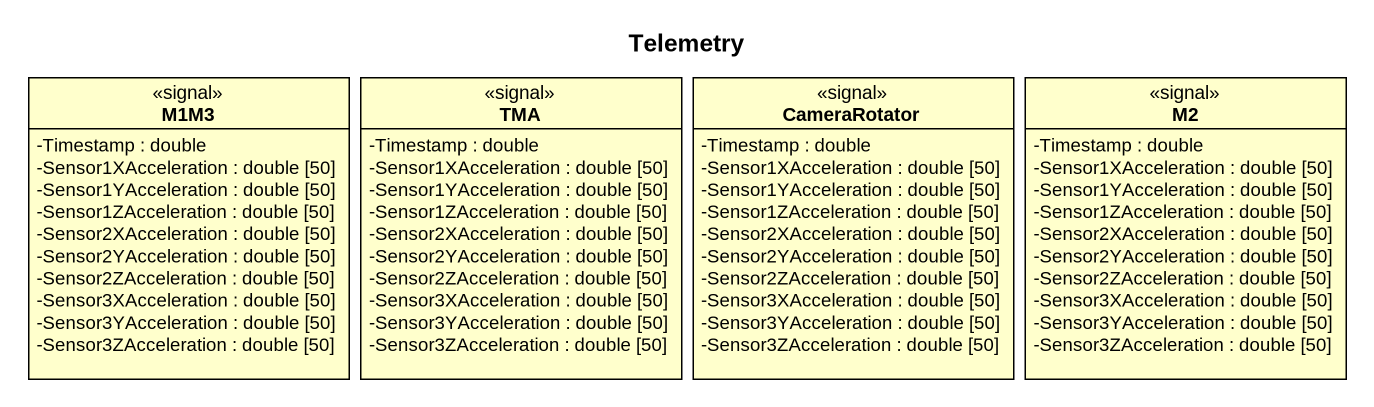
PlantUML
@startuml
title Telemetry
hide circle
hide empty members
skinparam classAttributeIconSize 0
class M1M3 <<signal>> {
  -Timestamp : double
  -Sensor1XAcceleration : double [50]
  -Sensor1YAcceleration : double [50]
  -Sensor1ZAcceleration : double [50]
  -Sensor2XAcceleration : double [50]
  -Sensor2YAcceleration : double [50]
  -Sensor2ZAcceleration : double [50]
  -Sensor3XAcceleration : double [50]
  -Sensor3YAcceleration : double [50]
  -Sensor3ZAcceleration : double [50]
}
class TMA <<signal>> {
  -Timestamp : double
  -Sensor1XAcceleration : double [50]
  -Sensor1YAcceleration : double [50]
  -Sensor1ZAcceleration : double [50]
  -Sensor2XAcceleration : double [50]
  -Sensor2YAcceleration : double [50]
  -Sensor2ZAcceleration : double [50]
  -Sensor3XAcceleration : double [50]
  -Sensor3YAcceleration : double [50]
  -Sensor3ZAcceleration : double [50]
}
class CameraRotator <<signal>> {
  -Timestamp : double
  -Sensor1XAcceleration : double [50]
  -Sensor1YAcceleration : double [50]
  -Sensor1ZAcceleration : double [50]
  -Sensor2XAcceleration : double [50]
  -Sensor2YAcceleration : double [50]
  -Sensor2ZAcceleration : double [50]
  -Sensor3XAcceleration : double [50]
  -Sensor3YAcceleration : double [50]
  -Sensor3ZAcceleration : double [50]
}
class M2 <<signal>> {
  -Timestamp : double
  -Sensor1XAcceleration : double [50]
  -Sensor1YAcceleration : double [50]
  -Sensor1ZAcceleration : double [50]
  -Sensor2XAcceleration : double [50]
  -Sensor2YAcceleration : double [50]
  -Sensor2ZAcceleration : double [50]
  -Sensor3XAcceleration : double [50]
  -Sensor3YAcceleration : double [50]
  -Sensor3ZAcceleration : double [50]
}
@enduml
